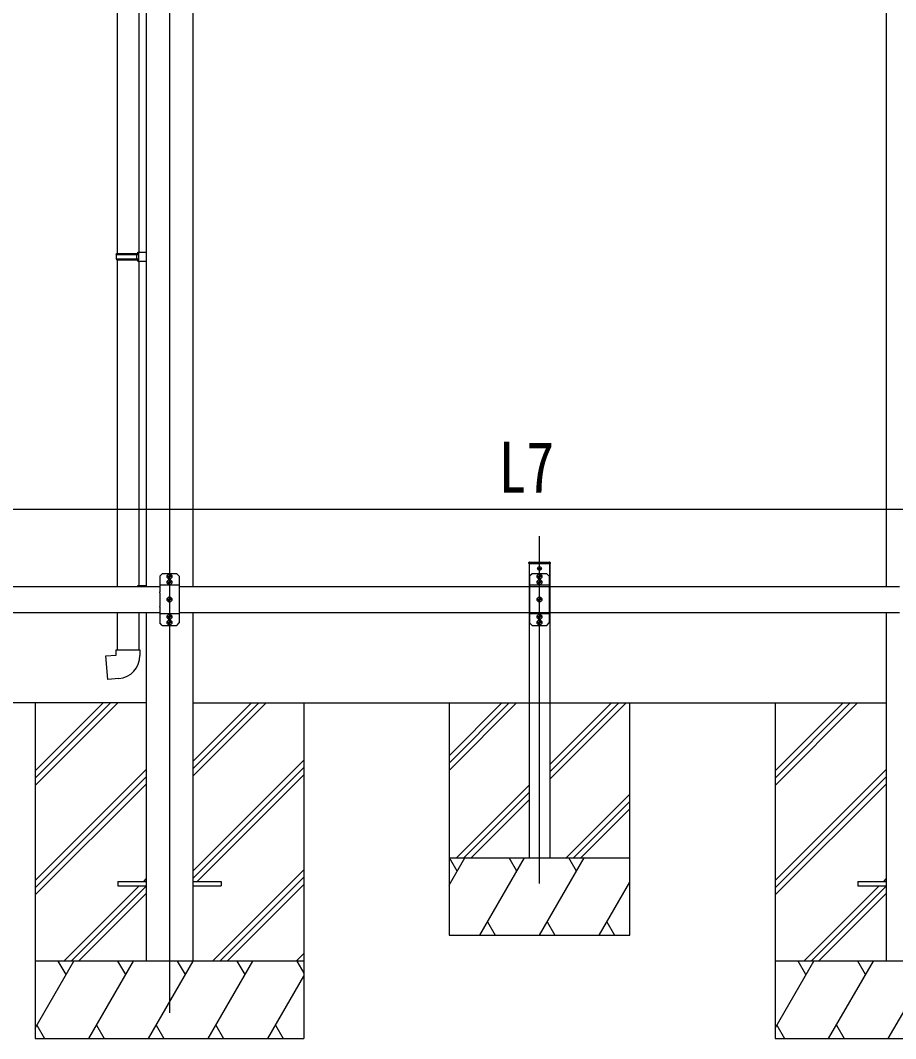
# Model space of a CAD drawing. Units: millimetres, scale not verified. Extents: x -12615 to 12615, y -8910 to 8910.
# Drawn here: x -2577 to -883, y -5357 to -3386 of the extents above; entities that cross this region are included whole.
import ezdxf
from ezdxf.enums import TextEntityAlignment as Align

# ---------------------------------------------------------------- set-up
doc = ezdxf.new("R2010")
doc.units = ezdxf.units.MM
doc.header["$LTSCALE"] = 40
for name, color, linetype in [('0-3_YKK_12', 2, 'Continuous'), ('0-4_YKK_13', 4, 'Continuous'), ('0-5_YKK_A1', 4, 'Continuous'), ('0-6_YKK_D', 6, 'Continuous')]:
    doc.layers.add(name, color=color, linetype=linetype)
doc.styles.add('ＭＳ ゴシック', font='')
doc.styles.get('ＭＳ ゴシック').set_extended_font_data('MS Gothic')

msp = doc.modelspace()

# ---------------------------------------------------------------- linework, layer by layer
at = {"layer": '0-3_YKK_12'}
for p, q in [((-2288.11, -2607.32), (-2288.11, -5307.32)), ((-1572.12, -5057.32), (-1572.12, -4384.82)), ((-1576.27, -4447.32), (-1567.97, -4447.32)), ((-1572.12, -4451.47), (-1572.12, -4443.17)), ((-2282.38, -4462.82), (-2293.85, -4462.82)), ((-2282.38, -4473.82), (-2293.85, -4473.82)), ((-2288.11, -4468.55), (-2288.11, -4457.08)), ((-2288.11, -4479.55), (-2288.11, -4468.08)), ((-1566.38, -4462.82), (-1577.85, -4462.82)), ((-1566.38, -4473.82), (-1577.85, -4473.82)), ((-1572.12, -4468.55), (-1572.12, -4457.08)), ((-1572.12, -4479.55), (-1572.12, -4468.08)), ((-2282.38, -4507.32), (-2293.85, -4507.32)), ((-2288.11, -4513.05), (-2288.11, -4501.58)), ((-1566.38, -4507.32), (-1577.85, -4507.32)), ((-1572.12, -4513.05), (-1572.12, -4501.58)), ((-2282.38, -4540.82), (-2293.85, -4540.82)), ((-2282.38, -4551.82), (-2293.85, -4551.82)), ((-2288.11, -4546.55), (-2288.11, -4535.08)), ((-2288.11, -4557.55), (-2288.11, -4546.08)), ((-1566.38, -4540.82), (-1577.85, -4540.82)), ((-1566.38, -4551.82), (-1577.85, -4551.82)), ((-1572.12, -4546.55), (-1572.12, -4535.08)), ((-1572.12, -4557.55), (-1572.12, -4546.08))]:
    msp.add_line(p, q, dxfattribs=at)
at = {"layer": '0-4_YKK_13'}
for p, q in [((-2389.31, -3093.37), (-2389.31, -3837.56)), ((-2347.31, -3095.93), (-2347.31, -3835)), ((-2391.31, -3839.56), (-2390.31, -3837.56)), ((-2391.31, -3839.56), (-2347.31, -3839.56)), ((-2391.31, -3839.56), (-2391.31, -3847.56)), ((-2390.31, -3837.56), (-2347.31, -3837.56)), ((-2351.79, -3839.56), (-2352.22, -3837.56)), ((-2349.31, -3835.06), (-2333.31, -3834.59)), ((-2349.31, -3837.06), (-2349.31, -3835.06)), ((-2349.31, -3837.06), (-2347.31, -3837.06)), ((-2333.31, -3834.59), (-2333.31, -3852.53)), ((-2391.31, -3847.56), (-2347.31, -3847.56)), ((-2391.31, -3847.56), (-2390.31, -3849.56)), ((-2390.31, -3849.56), (-2347.31, -3849.56)), ((-2389.31, -3849.56), (-2389.31, -4482.32)), ((-2349.31, -3852.06), (-2349.31, -3850.06)), ((-2349.31, -3852.06), (-2333.31, -3852.53)), ((-2347.31, -3852.12), (-2347.34, -4480.16)), ((-1591.52, -4434.82), (-1552.71, -4434.82)), ((-1592.62, -4437.32), (-1592.52, -4435.76)), ((-1591.62, -4437.32), (-1592.62, -4437.32)), ((-1591.62, -4437.32), (-1552.61, -4437.32)), ((-1574.17, -4446.97), (-1574.17, -4447.67)), ((-1574.17, -4446.97), (-1572.97, -4446.97)), ((-1574.17, -4447.67), (-1572.97, -4447.67)), ((-1572.47, -4445.27), (-1571.77, -4445.27)), ((-1572.47, -4445.27), (-1572.47, -4446.47)), ((-1572.47, -4448.17), (-1572.47, -4449.37)), ((-1572.47, -4449.37), (-1571.77, -4449.37)), ((-1571.77, -4445.27), (-1571.77, -4446.47)), ((-1571.77, -4448.17), (-1571.77, -4449.37)), ((-1571.27, -4446.97), (-1570.07, -4446.97)), ((-1571.27, -4447.67), (-1570.07, -4447.67)), ((-1570.07, -4446.97), (-1570.07, -4447.67)), ((-2302.11, -4457.32), (-2307.11, -4462.32)), ((-2307.11, -4462.32), (-2307.11, -4492.6)), ((-2288.83, -4457.32), (-2302.11, -4457.32)), ((-2290.49, -4462.22), (-2289.45, -4462.21)), ((-2290.49, -4463.41), (-2289.45, -4463.43)), ((-2290.49, -4473.22), (-2289.45, -4473.21)), ((-2290.49, -4474.41), (-2289.45, -4474.43)), ((-2289.45, -4462.21), (-2288.84, -4462.09)), ((-2289.45, -4463.43), (-2288.84, -4463.55)), ((-2289.45, -4473.21), (-2288.84, -4473.09)), ((-2289.45, -4474.43), (-2288.84, -4474.55)), ((-2288.73, -4461.48), (-2288.84, -4462.09)), ((-2288.73, -4464.15), (-2288.84, -4463.55)), ((-2288.73, -4472.48), (-2288.84, -4473.09)), ((-2288.71, -4460.44), (-2288.73, -4461.48)), ((-2288.71, -4465.19), (-2288.73, -4464.15)), ((-2288.71, -4471.44), (-2288.73, -4472.48)), ((-2287.52, -4460.44), (-2287.5, -4461.48)), ((-2287.52, -4465.19), (-2287.5, -4464.15)), ((-2287.52, -4471.44), (-2287.5, -4472.48)), ((-2287.5, -4461.48), (-2287.38, -4462.09)), ((-2287.5, -4464.15), (-2287.38, -4463.55)), ((-2287.5, -4472.48), (-2287.38, -4473.09)), ((-2274.11, -4457.32), (-2287.4, -4457.32)), ((-2286.78, -4462.21), (-2287.38, -4462.09)), ((-2286.78, -4463.43), (-2287.38, -4463.55)), ((-2286.78, -4473.21), (-2287.38, -4473.09)), ((-2286.78, -4474.43), (-2287.38, -4474.55)), ((-2285.74, -4462.22), (-2286.78, -4462.21)), ((-2285.74, -4463.41), (-2286.78, -4463.43)), ((-2285.74, -4473.22), (-2286.78, -4473.21)), ((-2285.74, -4474.41), (-2286.78, -4474.43)), ((-2274.11, -4457.32), (-2269.11, -4462.32)), ((-2269.11, -4462.32), (-2269.11, -4492.6)), ((-1586.12, -4457.32), (-1591.12, -4462.32)), ((-1591.12, -4462.32), (-1591.12, -4492.6)), ((-1572.83, -4457.32), (-1586.12, -4457.32)), ((-1574.49, -4462.22), (-1573.45, -4462.21)), ((-1574.49, -4463.41), (-1573.45, -4463.43)), ((-1574.49, -4473.22), (-1573.45, -4473.21)), ((-1574.49, -4474.41), (-1573.45, -4474.43)), ((-1573.45, -4462.21), (-1572.85, -4462.09)), ((-1573.45, -4463.43), (-1572.85, -4463.55)), ((-1573.45, -4473.21), (-1572.85, -4473.09)), ((-1573.45, -4474.43), (-1572.85, -4474.55)), ((-1572.73, -4461.48), (-1572.85, -4462.09)), ((-1572.73, -4464.15), (-1572.85, -4463.55)), ((-1572.73, -4472.48), (-1572.85, -4473.09)), ((-1572.71, -4460.44), (-1572.73, -4461.48)), ((-1572.71, -4465.19), (-1572.73, -4464.15)), ((-1572.71, -4471.44), (-1572.73, -4472.48)), ((-1571.52, -4460.44), (-1571.5, -4461.48)), ((-1571.52, -4465.19), (-1571.5, -4464.15)), ((-1571.52, -4471.44), (-1571.5, -4472.48)), ((-1571.5, -4461.48), (-1571.39, -4462.09)), ((-1571.5, -4464.15), (-1571.39, -4463.55)), ((-1571.5, -4472.48), (-1571.39, -4473.09)), ((-1558.12, -4457.32), (-1571.4, -4457.32)), ((-1570.78, -4462.21), (-1571.39, -4462.09)), ((-1570.78, -4463.43), (-1571.39, -4463.55)), ((-1570.78, -4473.21), (-1571.39, -4473.09)), ((-1570.78, -4474.43), (-1571.39, -4474.55)), ((-1569.74, -4462.22), (-1570.78, -4462.21)), ((-1569.74, -4463.41), (-1570.78, -4463.43)), ((-1569.74, -4473.22), (-1570.78, -4473.21)), ((-1569.74, -4474.41), (-1570.78, -4474.43)), ((-1558.12, -4457.32), (-1553.12, -4462.32)), ((-1553.12, -4462.32), (-1553.12, -4492.6)), ((-2349.31, -4480.22), (-2333.31, -4479.75)), ((-2349.31, -4482.22), (-2349.31, -4480.22)), ((-2349.31, -4482.22), (-2347.31, -4482.22)), ((-2347.31, -4482.32), (-2347.31, -4482.22)), ((-2333.31, -4479.75), (-2333.31, -4482.32)), ((-2269.11, -4479.72), (-2307.11, -4479.72)), ((-2307.11, -4494.03), (-2307.11, -4520.6)), ((-2288.73, -4475.15), (-2288.84, -4474.55)), ((-2288.71, -4476.19), (-2288.73, -4475.15)), ((-2287.52, -4476.19), (-2287.5, -4475.15)), ((-2287.5, -4475.15), (-2287.38, -4474.55)), ((-2269.11, -4494.03), (-2269.11, -4520.6)), ((-1553.12, -4479.72), (-1591.12, -4479.72)), ((-1591.12, -4494.03), (-1591.12, -4520.6)), ((-1572.73, -4475.15), (-1572.85, -4474.55)), ((-1572.71, -4476.19), (-1572.73, -4475.15)), ((-1571.52, -4476.19), (-1571.5, -4475.15)), ((-1571.5, -4475.15), (-1571.39, -4474.55)), ((-1553.12, -4494.03), (-1553.12, -4520.6)), ((-2290.49, -4506.72), (-2289.45, -4506.71)), ((-2290.49, -4507.91), (-2289.45, -4507.93)), ((-2289.45, -4506.71), (-2288.84, -4506.59)), ((-2289.45, -4507.93), (-2288.84, -4508.05)), ((-2288.73, -4505.98), (-2288.84, -4506.59)), ((-2288.73, -4508.65), (-2288.84, -4508.05)), ((-2288.71, -4504.94), (-2288.73, -4505.98)), ((-2288.71, -4509.69), (-2288.73, -4508.65)), ((-2287.52, -4504.94), (-2287.5, -4505.98)), ((-2287.52, -4509.69), (-2287.5, -4508.65)), ((-2287.5, -4505.98), (-2287.38, -4506.59)), ((-2287.5, -4508.65), (-2287.38, -4508.05)), ((-2286.78, -4506.71), (-2287.38, -4506.59)), ((-2286.78, -4507.93), (-2287.38, -4508.05)), ((-2285.74, -4506.72), (-2286.78, -4506.71)), ((-2285.74, -4507.91), (-2286.78, -4507.93)), ((-1574.49, -4506.72), (-1573.45, -4506.71)), ((-1574.49, -4507.91), (-1573.45, -4507.93)), ((-1573.45, -4506.71), (-1572.85, -4506.59)), ((-1573.45, -4507.93), (-1572.85, -4508.05)), ((-1572.73, -4505.98), (-1572.85, -4506.59)), ((-1572.73, -4508.65), (-1572.85, -4508.05)), ((-1572.71, -4504.94), (-1572.73, -4505.98)), ((-1572.71, -4509.69), (-1572.73, -4508.65)), ((-1571.52, -4504.94), (-1571.5, -4505.98)), ((-1571.52, -4509.69), (-1571.5, -4508.65)), ((-1571.5, -4505.98), (-1571.39, -4506.59)), ((-1571.5, -4508.65), (-1571.39, -4508.05)), ((-1570.78, -4506.71), (-1571.39, -4506.59)), ((-1570.78, -4507.93), (-1571.39, -4508.05)), ((-1569.74, -4506.72), (-1570.78, -4506.71)), ((-1569.74, -4507.91), (-1570.78, -4507.93)), ((-2389.31, -4532.32), (-2389.31, -4604.72)), ((-2347.31, -4532.32), (-2347.31, -4604.72)), ((-2307.11, -4522.03), (-2307.11, -4552.32)), ((-2269.11, -4522.03), (-2269.11, -4552.32)), ((-1591.12, -4522.03), (-1591.12, -4552.32)), ((-1553.12, -4522.03), (-1553.12, -4552.32)), ((-2269.11, -4534.92), (-2307.11, -4534.92)), ((-2302.11, -4557.32), (-2307.11, -4552.32)), ((-2290.49, -4540.22), (-2289.45, -4540.21)), ((-2290.49, -4541.41), (-2289.45, -4541.43)), ((-2290.49, -4551.22), (-2289.45, -4551.21)), ((-2290.49, -4552.41), (-2289.45, -4552.43)), ((-2289.45, -4540.21), (-2288.84, -4540.09)), ((-2289.45, -4541.43), (-2288.84, -4541.55)), ((-2289.45, -4551.21), (-2288.84, -4551.09)), ((-2289.45, -4552.43), (-2288.84, -4552.55)), ((-2288.73, -4539.48), (-2288.84, -4540.09)), ((-2288.73, -4542.15), (-2288.84, -4541.55)), ((-2288.73, -4550.48), (-2288.84, -4551.09)), ((-2288.73, -4553.15), (-2288.84, -4552.55)), ((-2288.71, -4538.44), (-2288.73, -4539.48)), ((-2288.71, -4543.19), (-2288.73, -4542.15)), ((-2288.71, -4549.44), (-2288.73, -4550.48)), ((-2288.71, -4554.19), (-2288.73, -4553.15)), ((-2287.52, -4538.44), (-2287.5, -4539.48)), ((-2287.52, -4543.19), (-2287.5, -4542.15)), ((-2287.52, -4549.44), (-2287.5, -4550.48)), ((-2287.52, -4554.19), (-2287.5, -4553.15)), ((-2287.5, -4539.48), (-2287.38, -4540.09)), ((-2287.5, -4542.15), (-2287.38, -4541.55)), ((-2287.5, -4550.48), (-2287.38, -4551.09)), ((-2287.5, -4553.15), (-2287.38, -4552.55)), ((-2286.78, -4540.21), (-2287.38, -4540.09)), ((-2286.78, -4541.43), (-2287.38, -4541.55)), ((-2286.78, -4551.21), (-2287.38, -4551.09)), ((-2286.78, -4552.43), (-2287.38, -4552.55)), ((-2285.74, -4540.22), (-2286.78, -4540.21)), ((-2285.74, -4541.41), (-2286.78, -4541.43)), ((-2285.74, -4551.22), (-2286.78, -4551.21)), ((-2285.74, -4552.41), (-2286.78, -4552.43)), ((-2274.11, -4557.32), (-2269.11, -4552.32)), ((-1553.12, -4534.92), (-1591.12, -4534.92)), ((-1586.12, -4557.32), (-1591.12, -4552.32)), ((-1574.49, -4540.22), (-1573.45, -4540.21)), ((-1574.49, -4541.41), (-1573.45, -4541.43)), ((-1574.49, -4551.22), (-1573.45, -4551.21)), ((-1574.49, -4552.41), (-1573.45, -4552.43)), ((-1573.45, -4540.21), (-1572.85, -4540.09)), ((-1573.45, -4541.43), (-1572.85, -4541.55)), ((-1573.45, -4551.21), (-1572.85, -4551.09)), ((-1573.45, -4552.43), (-1572.85, -4552.55)), ((-1572.73, -4539.48), (-1572.85, -4540.09)), ((-1572.73, -4542.15), (-1572.85, -4541.55)), ((-1572.73, -4550.48), (-1572.85, -4551.09)), ((-1572.73, -4553.15), (-1572.85, -4552.55)), ((-1572.71, -4538.44), (-1572.73, -4539.48)), ((-1572.71, -4543.19), (-1572.73, -4542.15)), ((-1572.71, -4549.44), (-1572.73, -4550.48)), ((-1572.71, -4554.19), (-1572.73, -4553.15)), ((-1571.52, -4538.44), (-1571.5, -4539.48)), ((-1571.52, -4543.19), (-1571.5, -4542.15)), ((-1571.52, -4549.44), (-1571.5, -4550.48)), ((-1571.52, -4554.19), (-1571.5, -4553.15)), ((-1571.5, -4539.48), (-1571.39, -4540.09)), ((-1571.5, -4542.15), (-1571.39, -4541.55)), ((-1571.5, -4550.48), (-1571.39, -4551.09)), ((-1571.5, -4553.15), (-1571.39, -4552.55)), ((-1570.78, -4540.21), (-1571.39, -4540.09)), ((-1570.78, -4541.43), (-1571.39, -4541.55)), ((-1570.78, -4551.21), (-1571.39, -4551.09)), ((-1570.78, -4552.43), (-1571.39, -4552.55)), ((-1569.74, -4540.22), (-1570.78, -4540.21)), ((-1569.74, -4541.41), (-1570.78, -4541.43)), ((-1569.74, -4551.22), (-1570.78, -4551.21)), ((-1569.74, -4552.41), (-1570.78, -4552.43)), ((-1558.12, -4557.32), (-1553.12, -4552.32)), ((-2302.11, -4557.32), (-2288.83, -4557.32)), ((-2287.4, -4557.32), (-2274.11, -4557.32)), ((-1586.12, -4557.32), (-1572.83, -4557.32)), ((-1571.4, -4557.32), (-1558.12, -4557.32)), ((-2391.31, -4604.72), (-2345.31, -4604.72)), ((-2391.31, -4614.72), (-2391.31, -4604.72)), ((-2345.31, -4604.72), (-2345.31, -4615.64)), ((-2388.11, -5052.82), (-2388.11, -5061.82)), ((-2388.11, -5052.82), (-2333.31, -5052.82)), ((-2388.11, -5061.82), (-2333.31, -5061.82)), ((-2242.91, -5052.82), (-2188.11, -5052.82)), ((-2242.91, -5061.82), (-2188.11, -5061.82)), ((-2188.11, -5052.82), (-2188.11, -5061.82)), ((-956.11, -5052.82), (-956.11, -5061.82)), ((-956.11, -5052.82), (-901.31, -5052.82)), ((-956.11, -5061.82), (-901.31, -5061.82))]:
    msp.add_line(p, q, dxfattribs=at)
for points in [[(-2351.79, -3839.56), (-2351.79, -3847.56), (-2352.22, -3849.56)], [(-2349.31, -3850.06), (-2347.31, -3850.06), (-2347.31, -3837.06)], [(-1551.71, -4435.76), (-1551.62, -4437.32), (-1552.61, -4437.32)], [(-2386.39, -4660.47), (-2407.23, -4662.29), (-2411.24, -4616.46), (-2391.31, -4614.72)]]:
    msp.add_lwpolyline(points, dxfattribs=at)
for centre, radius in [((-1572.12, -4447.32), 3.75), ((-2288.11, -4462.82), 4.74), ((-2288.11, -4473.82), 4.74), ((-1572.12, -4462.82), 4.74), ((-1572.12, -4473.82), 4.74), ((-2288.11, -4507.32), 4.74), ((-1572.12, -4507.32), 4.74), ((-2288.11, -4540.82), 4.74), ((-2288.11, -4551.82), 4.74), ((-1572.12, -4540.82), 4.74), ((-1572.12, -4551.82), 4.74)]:
    msp.add_circle(centre, radius, dxfattribs=at)
for centre, radius, start, end in [((-1591.52, -4435.82), 1, 90, 176.5), ((-1552.71, -4435.82), 1, 3.5, 90), ((-1572.97, -4446.47), 0.5, 270, 0), ((-1572.97, -4448.17), 0.5, 0, 90), ((-1571.27, -4446.47), 0.5, 180, 270), ((-1571.27, -4448.17), 0.5, 90, 180), ((-2288.11, -4462.82), 2.45, 165.9892, 194.0108), ((-2288.11, -4473.82), 2.45, 165.9892, 194.0108), ((-2288.11, -4456.62), 1, 224.427, 315.573), ((-2288.11, -4462.82), 2.45, 75.9892, 104.0108), ((-2288.11, -4462.82), 2.45, 255.9892, 284.0108), ((-2288.11, -4473.82), 2.45, 75.9892, 104.0108), ((-2288.11, -4462.82), 2.45, 345.9892, 14.0108), ((-2288.11, -4473.82), 2.45, 345.9892, 14.0108), ((-1572.12, -4462.82), 2.45, 165.9892, 194.0108), ((-1572.12, -4473.82), 2.45, 165.9892, 194.0108), ((-1572.12, -4456.62), 1, 224.427, 315.573), ((-1572.12, -4462.82), 2.45, 75.9892, 104.0108), ((-1572.12, -4462.82), 2.45, 255.9892, 284.0108), ((-1572.12, -4473.82), 2.45, 75.9892, 104.0108), ((-1572.12, -4462.82), 2.45, 345.9892, 14.0108), ((-1572.12, -4473.82), 2.45, 345.9892, 14.0108), ((-2307.81, -4493.32), 1, 314.427, 45.573), ((-2288.11, -4473.82), 2.45, 255.9892, 284.0108), ((-2268.41, -4493.32), 1, 134.427, 225.573), ((-1591.82, -4493.32), 1, 314.427, 45.573), ((-1572.12, -4473.82), 2.45, 255.9892, 284.0108), ((-1552.42, -4493.32), 1, 134.427, 225.573), ((-2288.11, -4507.32), 2.45, 165.9892, 194.0108), ((-2288.11, -4507.32), 2.45, 75.9892, 104.0108), ((-2288.11, -4507.32), 2.45, 255.9892, 284.0108), ((-2288.11, -4507.32), 2.45, 345.9892, 14.0108), ((-1572.12, -4507.32), 2.45, 165.9892, 194.0108), ((-1572.12, -4507.32), 2.45, 75.9892, 104.0108), ((-1572.12, -4507.32), 2.45, 255.9892, 284.0108), ((-1572.12, -4507.32), 2.45, 345.9892, 14.0108), ((-2307.81, -4521.32), 1, 314.427, 45.573), ((-2268.41, -4521.32), 1, 134.427, 225.573), ((-1591.82, -4521.32), 1, 314.427, 45.573), ((-1552.42, -4521.32), 1, 134.427, 225.573), ((-2288.11, -4540.82), 2.45, 165.9892, 194.0108), ((-2288.11, -4551.82), 2.45, 165.9892, 194.0108), ((-2288.11, -4540.82), 2.45, 75.9892, 104.0108), ((-2288.11, -4540.82), 2.45, 255.9892, 284.0108), ((-2288.11, -4551.82), 2.45, 75.9892, 104.0108), ((-2288.11, -4540.82), 2.45, 345.9892, 14.0108), ((-2288.11, -4551.82), 2.45, 345.9892, 14.0108), ((-1572.12, -4540.82), 2.45, 165.9892, 194.0108), ((-1572.12, -4551.82), 2.45, 165.9892, 194.0108), ((-1572.12, -4540.82), 2.45, 75.9892, 104.0108), ((-1572.12, -4540.82), 2.45, 255.9892, 284.0108), ((-1572.12, -4551.82), 2.45, 75.9892, 104.0108), ((-1572.12, -4540.82), 2.45, 345.9892, 14.0108), ((-1572.12, -4551.82), 2.45, 345.9892, 14.0108), ((-2288.11, -4558.02), 1, 44.427, 135.573), ((-2288.11, -4551.82), 2.45, 255.9892, 284.0108), ((-1572.12, -4558.02), 1, 44.427, 135.573), ((-1572.12, -4551.82), 2.45, 255.9892, 284.0108), ((-2390.31, -4615.64), 45, 275, 0)]:
    msp.add_arc(centre, radius, start, end, dxfattribs=at)
at = {"layer": '0-5_YKK_A1'}
for p, q in [((-2333.31, -2780.93), (-2333.31, -4482.32)), ((-2242.91, -2780.93), (-2242.91, -4482.32)), ((-901.31, -2780.93), (-901.31, -4482.32)), ((-1592.12, -4437.32), (-1552.12, -4437.32)), ((-1592.12, -4437.32), (-1592.12, -5007.32)), ((-1552.12, -4462.65), (-1552.12, -4437.32)), ((-1552.12, -4437.32), (-1552.12, -5007.32)), ((-2989.11, -4482.32), (-2307.11, -4482.32)), ((-2269.11, -4482.32), (-875.11, -4482.32)), ((-2989.11, -4532.32), (-2307.11, -4532.32)), ((-2333.31, -4532.32), (-2333.31, -5207.32)), ((-2269.11, -4532.32), (-875.11, -4532.32)), ((-2242.91, -4532.32), (-2242.91, -5207.32)), ((-901.31, -4532.32), (-901.31, -5207.32)), ((-2333.31, -4707.32), (-3417.79, -4707.32)), ((-2548.11, -4707.32), (-2548.11, -5357.31)), ((-2548.11, -4838.82), (-2416.61, -4707.32)), ((-2548.11, -4852.96), (-2402.47, -4707.32)), ((-2548.11, -4867.1), (-2388.33, -4707.32)), ((-2242.91, -4707.32), (-901.31, -4707.32)), ((-2242.91, -4849.25), (-2100.98, -4707.32)), ((-2242.91, -4835.1), (-2115.12, -4707.32)), ((-2242.91, -4820.96), (-2129.27, -4707.32)), ((-2028.11, -4707.32), (-2028.11, -5357.31)), ((-1747.12, -4707.32), (-1747.12, -5157.32)), ((-1747.12, -4809.66), (-1644.77, -4707.32)), ((-1747.12, -4823.81), (-1630.62, -4707.32)), ((-1747.12, -4837.95), (-1616.48, -4707.32)), ((-1552.12, -4855.08), (-1404.35, -4707.32)), ((-1552.12, -4840.94), (-1418.49, -4707.32)), ((-1552.12, -4826.8), (-1432.63, -4707.32)), ((-1397.12, -5157.32), (-1397.12, -4707.32)), ((-1116.11, -4707.32), (-1116.11, -5357.32)), ((-1116.11, -4838.82), (-984.61, -4707.32)), ((-1116.11, -4852.96), (-970.47, -4707.32)), ((-1116.11, -4867.1), (-956.33, -4707.32)), ((-2242.91, -5033.09), (-2028.11, -4818.29)), ((-2548.11, -5050.95), (-2333.31, -4836.15)), ((-2242.91, -5047.23), (-2028.11, -4832.44)), ((-2234.35, -5052.82), (-2028.11, -4846.58)), ((-1116.11, -5050.95), (-901.31, -4836.15)), ((-2548.11, -5065.09), (-2333.31, -4850.29)), ((-2548.11, -5079.23), (-2333.31, -4864.43)), ((-1732.64, -5007.32), (-1592.12, -4866.8)), ((-1116.11, -5065.09), (-901.31, -4850.29)), ((-1116.11, -5079.23), (-901.31, -4864.44)), ((-1718.5, -5007.32), (-1592.12, -4880.94)), ((-1520.5, -5007.32), (-1397.12, -4883.93)), ((-1704.35, -5007.32), (-1592.12, -4895.08)), ((-1506.36, -5007.32), (-1397.12, -4898.07)), ((-1492.22, -5007.32), (-1397.12, -4912.21)), ((-1747.12, -5060.43), (-1716.45, -5007.32)), ((-1747.12, -5007.32), (-1397.12, -5007.32)), ((-1731.45, -5033.3), (-1746.45, -5007.32)), ((-1687.58, -5157.32), (-1600.98, -5007.32)), ((-1615.98, -5033.3), (-1630.98, -5007.32)), ((-1592.12, -5007.32), (-1552.12, -5007.32)), ((-1572.11, -5157.32), (-1485.51, -5007.32)), ((-1500.51, -5033.3), (-1515.51, -5007.32)), ((-2205.01, -5207.32), (-2028.11, -5030.43)), ((-2190.86, -5207.32), (-2028.11, -5044.57)), ((-2492.35, -5207.32), (-2346.85, -5061.82)), ((-2478.21, -5207.32), (-2333.31, -5062.42)), ((-2337.85, -5052.82), (-2333.31, -5048.28)), ((-2176.72, -5207.32), (-2028.11, -5058.71)), ((-1456.64, -5157.32), (-1397.12, -5054.21)), ((-1060.35, -5207.32), (-914.85, -5061.82)), ((-1046.21, -5207.32), (-901.31, -5062.42)), ((-905.85, -5052.82), (-901.31, -5048.28)), ((-2464.06, -5207.32), (-2333.31, -5076.57)), ((-1032.06, -5207.32), (-901.31, -5076.57)), ((-1672.58, -5131.34), (-1657.58, -5157.32)), ((-1557.11, -5131.34), (-1542.11, -5157.32)), ((-1441.64, -5131.34), (-1426.64, -5157.32)), ((-1747.12, -5157.32), (-1397.12, -5157.32)), ((-2042.87, -5207.32), (-2028.11, -5192.56)), ((-2548.11, -5336.83), (-2473.34, -5207.31)), ((-2028.11, -5207.32), (-2548.11, -5207.32)), ((-2488.34, -5233.3), (-2503.34, -5207.32)), ((-2444.47, -5357.31), (-2357.87, -5207.32)), ((-2372.87, -5233.3), (-2387.87, -5207.31)), ((-2329, -5357.31), (-2242.4, -5207.32)), ((-2257.4, -5233.3), (-2272.4, -5207.31)), ((-2213.53, -5357.31), (-2126.93, -5207.32)), ((-2141.93, -5233.3), (-2156.93, -5207.31)), ((-2041.46, -5207.32), (-2028.11, -5230.43)), ((-2028.73, -5207.32), (-2028.11, -5206.7)), ((-596.11, -5207.32), (-1116.11, -5207.32)), ((-1116.11, -5336.83), (-1041.34, -5207.32)), ((-1056.34, -5233.3), (-1071.34, -5207.32)), ((-1012.47, -5357.32), (-925.87, -5207.32)), ((-940.87, -5233.3), (-955.87, -5207.32)), ((-897, -5357.32), (-810.4, -5207.32)), ((-2098.06, -5357.31), (-2028.11, -5236.17)), ((-2544.94, -5331.34), (-2529.94, -5357.31)), ((-2429.47, -5331.33), (-2414.47, -5357.31)), ((-2314, -5331.34), (-2299, -5357.31)), ((-2198.53, -5331.34), (-2183.53, -5357.31)), ((-2083.06, -5331.34), (-2068.06, -5357.31)), ((-1112.94, -5331.34), (-1097.94, -5357.32)), ((-997.47, -5331.34), (-982.47, -5357.32)), ((-2548.11, -5357.31), (-2028.11, -5357.31)), ((-1116.11, -5357.32), (-596.11, -5357.32))]:
    msp.add_line(p, q, dxfattribs=at)
at = {"layer": '0-6_YKK_D'}
msp.add_line((-2999.11, -4332.32), (-145.11, -4332.32), dxfattribs=at)

# ---------------------------------------------------------------- texts
at = {"layer": '0-6_YKK_D', "style": 'ＭＳ ゴシック', "width": 0.8}
msp.add_text('L7', height=98.97, dxfattribs=at).set_placement((-1651.31, -4330.32), align=Align.BOTTOM_LEFT)

doc.saveas('drawing.dxf')
